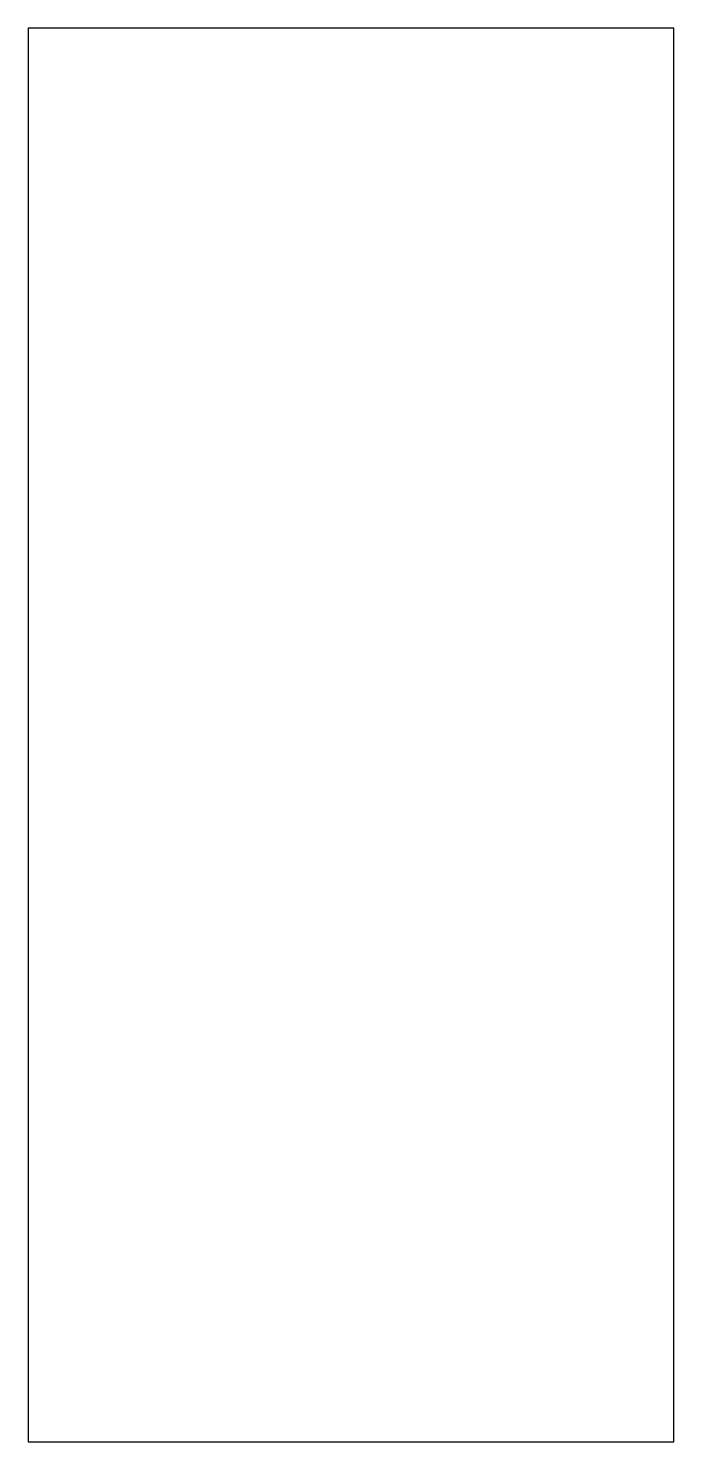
# Model space of a CAD drawing. Extents: x 0 to 11.9, y 0 to 26.
import ezdxf

# ---------------------------------------------------------------- set-up
doc = ezdxf.new("R2010")
doc.units = 0
doc.layers.add('RoutContour', color=1, linetype='CONTINUOUS')

msp = doc.modelspace()

# ---------------------------------------------------------------- linework, layer by layer
at = {"layer": 'RoutContour'}
msp.add_lwpolyline([(0, 0), (11.875, 0), (11.875, 26), (0, 26)], close=True, dxfattribs=at)

doc.saveas('drawing.dxf')
